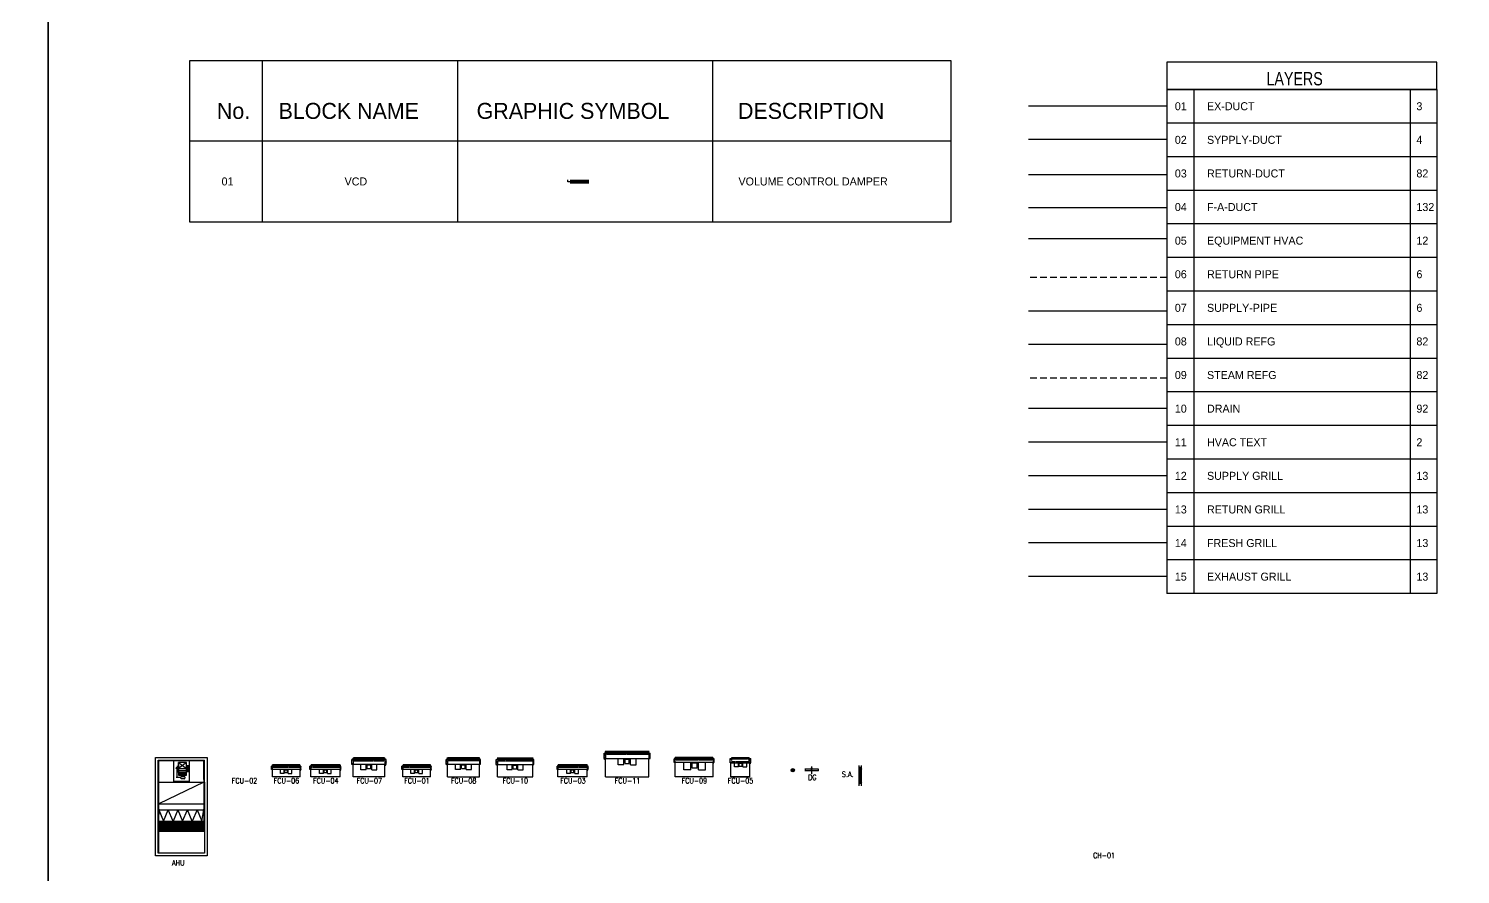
# Model space of a CAD drawing. Header units: millimetres. Extents: x 231894 to 495193, y 184583 to 303652.
# Drawn here: x 406700 to 460378, y 218319 to 250024 of the extents above; entities that cross this region are included whole.
import ezdxf

# ---------------------------------------------------------------- set-up
doc = ezdxf.new("R2010")
doc.units = ezdxf.units.MM
for name, pattern in [('DASHED', [0.75, 0.5, -0.25]), ('DSH1', [0.101, 0.067, -0.034]), ('HIDDEN', [0.375, 0.25, -0.125]), ('HIDDEN2', [0.1875, 0.125, -0.0625])]:
    doc.linetypes.add(name, pattern=pattern)
for name, color, linetype in [('12- EQUIPMENT HVAC', 12, 'Continuous'), ('3- SUPPLY DUCT', 3, 'Continuous'), ('3-SUPPLY-DUCT', 3, 'Continuous'), ('4-TEXT-HVAC', 4, 'Continuous'), ('40-REFERENCE-DRAWINGS-0-35', 40, 'Continuous'), ('70-FRAM-DETAIL-0-45', 70, 'Continuous'), ('84- SCHEDUAL HVAC', 84, 'Continuous'), ('A-RSLOPE', 254, 'Continuous'), ('CHW-R', 6, 'HIDDEN'), ('CHW-S', 6, 'Continuous'), ('DUCT', 3, 'Continuous'), ('EXHAUST GRILL', 13, 'Continuous'), ('FRESH GRILL', 13, 'Continuous'), ('HVAC-TEXT', 2, 'Continuous'), ('M-COND-PIPE', 92, 'Continuous'), ('M-EXHS-DUCT', 3, 'Continuous'), ('M-HVAC-EQPM-FCUS', 10, 'Continuous'), ('M-HVAC-FAIR', 132, 'Continuous'), ('M-HVAC-RETN', 82, 'Continuous'), ('M-HVAC-SUPP', 4, 'Continuous'), ('M-REFG-LPIP', 82, 'Continuous'), ('M-REFG-SPIP', 82, 'DASHED'), ('MEQUIP', 2, 'Continuous'), ('PL-DR-TEXT', 2, 'Continuous'), ('RETURN GRILL', 13, 'Continuous'), ('SUPPLY GRILL', 13, 'Continuous'), ('V.D', 12, 'Continuous')]:
    doc.layers.add(name, color=color, linetype=linetype)
doc.styles.add('Arch-Dim', font='simplex.shx', dxfattribs={"width": 0.75})
doc.styles.add('ROMANS', font='romans', dxfattribs={"width": 0.8})
doc.styles.add('STENCIL', font='stencil.shx')
doc.styles.add('style2', font='stencil.shx')
doc.styles.add('TEXT-P', font='stencil.shx', dxfattribs={"height": 0.3})

# ---------------------------------------------------------------- blocks, each defined once
blk = doc.blocks.new('AHU .5')
at = {"layer": 'MEQUIP'}
h = blk.add_hatch(dxfattribs=at)
h.set_pattern_fill('ANSI37', color=0, scale=400, style=0)
h.set_pattern_definition([(225, (1739.87, 2489.865), (-30.37914, 30.37914), []), (135, (1739.87, 2489.865), (30.37914, 30.37914), [])])
h.paths.add_polyline_path([(-825, -958), (825, -958), (825, -637), (-825, -637)])
at = {"layer": 'MEQUIP', "color": 12}
for p, q in [((-868, 1701), (867, 1701)), ((-868, 979), (-868, 1701)), ((-846, 979), (-846, 1679)), ((-846, 1679), (846, 1679)), ((-283, 1679), (308, 1679)), ((-283, 895), (-283, 1679)), ((308, 895), (308, 1679)), ((846, 968), (846, 1679)), ((867, 866), (867, 1701)), ((-194, 1379), (-194, 1411)), ((-138, 1410), (-194, 1410)), ((-138, 1379), (-194, 1379)), ((-169, 1432), (-169, 1047)), ((-138, 1252), (-138, 1487)), ((-138, 1487), (-101, 1487)), ((-138, 1252), (-101, 1252)), ((-101, 1516), (-101, 1605)), ((202, 1605), (-101, 1605)), ((202, 1605), (-101, 1381)), ((-101, 1605), (202, 1381)), ((-101, 1516), (-101, 1136)), ((-101, 1381), (202, 1381)), ((-101, 1306), (202, 1306)), ((-101, 1242), (202, 1242)), ((-101, 1200), (202, 1200)), ((-101, 1163), (202, 1163)), ((-101, 1140), (202, 1140)), ((-101, 1136), (202, 1136)), ((12, 1086), (109, 1086)), ((202, 1516), (202, 1605)), ((202, 1136), (202, 1516)), ((279, 1487), (202, 1487)), ((279, 1252), (202, 1252)), ((228, 1252), (228, 1487)), ((255, 1252), (255, 1487)), ((279, 1252), (279, 1487)), ((-846, 866), (846, 866)), ((-846, 866), (846, 866)), ((846, 866), (-846, 53)), ((308, 895), (-283, 895)), ((-188, 1047), (-188, 1040)), ((-17, 1047), (-188, 1047)), ((-17, 1040), (-188, 1040)), ((-17, 1022), (-17, 1057)), ((109, 993), (12, 993)), ((138, 1057), (138, 1022)), ((-846, 53), (846, 53)), ((-846, -167), (846, -167)), ((-846, -167), (-666, -594)), ((-666, -594), (-487, -167)), ((-307, -594), (-487, -167)), ((-127, -167), (-307, -594)), ((-127, -167), (53, -594)), ((53, -594), (233, -167)), ((412, -594), (233, -167)), ((592, -167), (412, -594)), ((592, -167), (772, -594)), ((772, -594), (846, -167)), ((-846, -594), (846, -594)), ((-846, -615), (846, -615)), ((-846, -615), (846, -615)), ((-825, -637), (825, -637)), ((-825, -958), (-825, -637)), ((-825, -958), (825, -958)), ((825, -958), (825, -637))]:
    blk.add_line(p, q, dxfattribs=at)
at = {"layer": 'MEQUIP', "color": 2}
blk.add_lwpolyline([(968, 1801), (968, -1893), (-968, -1893), (-968, 1801)], close=True, dxfattribs=at)
at = {"layer": 'MEQUIP', "color": 12}
for points in [[(-846, 866), (-846, 1679), (846, 1679), (846, 866)], [(867, 866), (867, 866), (867, -1793), (-868, -1793), (-868, 1468)], [(846, 1094), (846, 843)], [(-846, -1793), (-846, 866)], [(846, 866), (846, -325)], [(-846, -325), (-846, 488)], [(-846, -145), (-846, -346)], [(-846, -594), (-846, -167)], [(846, -346), (846, -145)], [(846, -167), (846, -594)], [(846, -615), (846, -980), (-846, -980), (-846, -615)]]:
    blk.add_lwpolyline(points, dxfattribs=at)
for centre, major_axis, start_param, end_param in [((12, 1057), (-20.5, 20.5), -0.785398, 0.785398), ((109, 1057), (20.5, 20.5), 5.497787, 7.068583), ((12, 1022), (-20.5, 20.5), 0.785398, 2.356194), ((109, 1022), (20.5, 20.5), 3.926991, 5.497787)]:
    blk.add_ellipse(centre, major_axis=major_axis, ratio=1, start_param=start_param, end_param=end_param, dxfattribs=at)
blk = doc.blocks.new('fcu-04')
at = {"layer": 'MEQUIP', "color": 1}
for p, q in [((99716, 19245), (98616, 19245)), ((98616, 19113), (98616, 19245)), ((99716, 19113), (98616, 19113)), ((98638, 19283), (99694, 19283)), ((98638, 19276), (98657, 19283)), ((98638, 19276), (98657, 19270)), ((98638, 19263), (98657, 19270)), ((98638, 19263), (98657, 19257)), ((98638, 19257), (99694, 19257)), ((98647, 18843), (98647, 19113)), ((99685, 18843), (98647, 18843)), ((99675, 19293), (98657, 19293)), ((98657, 19283), (98657, 19293)), ((98657, 19270), (99675, 19270)), ((99675, 19257), (98657, 19257)), ((98657, 19257), (98657, 19245)), ((98948, 18968), (98948, 19113)), ((99087, 18968), (98948, 18968)), ((99087, 18968), (99087, 19113)), ((99087, 19062), (99115, 19062)), ((99087, 19034), (99115, 19034)), ((99115, 18998), (99115, 19098)), ((99217, 19098), (99115, 19098)), ((99217, 18998), (99115, 18998)), ((99217, 18998), (99217, 19098)), ((99245, 19062), (99217, 19062)), ((99245, 19034), (99217, 19034)), ((99245, 18968), (99245, 19113)), ((99245, 18968), (99383, 18968)), ((99383, 18968), (99383, 19113)), ((99675, 19283), (99675, 19293)), ((99694, 19276), (99675, 19283)), ((99694, 19276), (99675, 19270)), ((99694, 19263), (99675, 19270)), ((99694, 19263), (99675, 19257)), ((99675, 19257), (99675, 19245)), ((99685, 18843), (99685, 19113)), ((99696, 19094), (99696, 19113)), ((99696, 19094), (99710, 19094)), ((99710, 19094), (99710, 19113)), ((99716, 19113), (99716, 19245))]:
    blk.add_line(p, q, dxfattribs=at)
at = {"layer": 'MEQUIP', "color": 1, "linetype": 'DSH1'}
for p, q in [((98645, 19227), (99665, 19227)), ((98645, 19227), (98645, 19113)), ((98645, 19208), (99665, 19208)), ((99665, 19227), (99665, 19208)), ((99685, 19245), (99685, 19113)), ((99685, 19186), (99716, 19186)), ((99685, 19171), (99716, 19171)), ((99716, 19186), (99716, 19171))]:
    blk.add_line(p, q, dxfattribs=at)
at = {"layer": 'MEQUIP', "color": 1}
for centre in [(98627, 19234), (98627, 19125), (99705, 19234), (99705, 19125)]:
    blk.add_circle(centre, 5.69, dxfattribs=at)
blk = doc.blocks.new('121')
at = {"layer": 'MEQUIP', "color": 1}
for p, q in [((33074, 15600), (31955, 15600)), ((31955, 15594), (31974, 15600)), ((31955, 15594), (31974, 15587)), ((31955, 15581), (31974, 15587)), ((31955, 15581), (31974, 15574)), ((33074, 15574), (31955, 15574)), ((31974, 15610), (33055, 15610)), ((31974, 15600), (31974, 15610)), ((33055, 15587), (31974, 15587)), ((31974, 15574), (33055, 15574)), ((31974, 15574), (31974, 15563)), ((33055, 15600), (33055, 15610)), ((33074, 15594), (33055, 15600)), ((33074, 15594), (33055, 15587)), ((33074, 15581), (33055, 15587)), ((33074, 15581), (33055, 15574)), ((33055, 15574), (33055, 15563)), ((31933, 15563), (33096, 15563)), ((31933, 15431), (31933, 15563)), ((31933, 15431), (33096, 15431)), ((31939, 15412), (31939, 15431)), ((31953, 15412), (31939, 15412)), ((31953, 15412), (31953, 15431)), ((31965, 15160), (31965, 15431)), ((31965, 15160), (33065, 15160)), ((32297, 15286), (32297, 15431)), ((32436, 15286), (32297, 15286)), ((32436, 15286), (32436, 15431)), ((32436, 15380), (32463, 15380)), ((32436, 15352), (32463, 15352)), ((32463, 15416), (32566, 15416)), ((32463, 15316), (32463, 15416)), ((32463, 15316), (32566, 15316)), ((32566, 15316), (32566, 15416)), ((32593, 15380), (32566, 15380)), ((32593, 15352), (32566, 15352)), ((32593, 15286), (32593, 15431)), ((32593, 15286), (32732, 15286)), ((32732, 15286), (32732, 15431)), ((33065, 15160), (33065, 15431)), ((33096, 15431), (33096, 15563))]:
    blk.add_line(p, q, dxfattribs=at)
at = {"layer": 'MEQUIP', "color": 1, "linetype": 'DSH1'}
for p, q in [((31933, 15503), (31933, 15488)), ((31965, 15503), (31933, 15503)), ((31965, 15488), (31933, 15488)), ((31965, 15563), (31965, 15431)), ((33067, 15545), (31984, 15545)), ((31984, 15545), (31984, 15526)), ((33067, 15526), (31984, 15526)), ((33067, 15545), (33067, 15431))]:
    blk.add_line(p, q, dxfattribs=at)
at = {"layer": 'MEQUIP', "color": 1}
for centre in [(31944, 15552), (31944, 15442), (33085, 15552), (33085, 15442)]:
    blk.add_circle(centre, 5.69, dxfattribs=at)
blk = doc.blocks.new('FCU7')
at = {"layer": 'MEQUIP', "color": 1}
for p, q in [((-36405, 35051), (-35124, 35051)), ((-36405, 34869), (-36405, 35051)), ((-35154, 35103), (-36375, 35103)), ((-36375, 35094), (-36348, 35103)), ((-36375, 35094), (-36348, 35085)), ((-36375, 35076), (-36348, 35085)), ((-36375, 35076), (-36348, 35066)), ((-35154, 35066), (-36375, 35066)), ((-36348, 35116), (-35181, 35116)), ((-36348, 35103), (-36348, 35116)), ((-35181, 35085), (-36348, 35085)), ((-36348, 35066), (-35181, 35066)), ((-36348, 35066), (-36348, 35051)), ((-35181, 35103), (-35181, 35116)), ((-35154, 35094), (-35181, 35103)), ((-35154, 35094), (-35181, 35085)), ((-35154, 35076), (-35181, 35085)), ((-35154, 35076), (-35181, 35066)), ((-35181, 35066), (-35181, 35051)), ((-35124, 34869), (-35124, 35051)), ((-36405, 34869), (-35124, 34869)), ((-36397, 34843), (-36397, 34869)), ((-36377, 34843), (-36397, 34843)), ((-36377, 34843), (-36377, 34869)), ((-36362, 34405), (-36362, 34869)), ((-36362, 34405), (-35168, 34405)), ((-36061, 34669), (-36061, 34869)), ((-35870, 34669), (-36061, 34669)), ((-35870, 34669), (-35870, 34869)), ((-35870, 34798), (-35832, 34798)), ((-35870, 34760), (-35832, 34760)), ((-35832, 34848), (-35691, 34848)), ((-35832, 34710), (-35832, 34848)), ((-35832, 34710), (-35691, 34710)), ((-35691, 34710), (-35691, 34848)), ((-35653, 34798), (-35691, 34798)), ((-35653, 34760), (-35691, 34760)), ((-35653, 34669), (-35653, 34869)), ((-35653, 34669), (-35462, 34669)), ((-35462, 34669), (-35462, 34869)), ((-35168, 34405), (-35168, 34869))]:
    blk.add_line(p, q, dxfattribs=at)
at = {"layer": 'MEQUIP', "color": 1, "linetype": 'DSH1'}
for p, q in [((-36405, 34968), (-36405, 34948)), ((-36362, 34968), (-36405, 34968)), ((-36362, 34948), (-36405, 34948)), ((-36362, 35051), (-36362, 34869)), ((-35164, 35026), (-36334, 35026)), ((-36334, 35026), (-36334, 35000)), ((-35164, 35000), (-36334, 35000)), ((-35164, 35026), (-35164, 34869))]:
    blk.add_line(p, q, dxfattribs=at)
at = {"layer": 'MEQUIP', "color": 1}
for centre in [(-36389, 35036), (-36389, 34884), (-35140, 35036), (-35140, 34884)]:
    blk.add_circle(centre, 7.85, dxfattribs=at)
blk = doc.blocks.new('56.')
at = {"layer": 'MEQUIP', "color": 1}
for p, q in [((60110, 28498), (60110, 28026)), ((60110, 28498), (61310, 28498)), ((61310, 28498), (61310, 28026)), ((60067, 28026), (61354, 28026)), ((60067, 28026), (60067, 27844)), ((60075, 28052), (60075, 28026)), ((60095, 28052), (60075, 28052)), ((60095, 28052), (60095, 28026)), ((60602, 28226), (60411, 28226)), ((60411, 28226), (60411, 28026)), ((60602, 28226), (60602, 28026)), ((60602, 28135), (60640, 28135)), ((60602, 28096), (60640, 28096)), ((60640, 28185), (60781, 28185)), ((60640, 28185), (60640, 28046)), ((60640, 28046), (60781, 28046)), ((60781, 28185), (60781, 28046)), ((60819, 28135), (60781, 28135)), ((60819, 28096), (60781, 28096)), ((60819, 28226), (60819, 28026)), ((60819, 28226), (61010, 28226)), ((61010, 28226), (61010, 28026)), ((61354, 28026), (61354, 27844)), ((60067, 27844), (61354, 27844)), ((60097, 27819), (60124, 27828)), ((61324, 27828), (60097, 27828)), ((60097, 27819), (60124, 27810)), ((60097, 27801), (60124, 27810)), ((60097, 27801), (60124, 27792)), ((61324, 27792), (60097, 27792)), ((60124, 27828), (60124, 27844)), ((60124, 27828), (61297, 27828)), ((61297, 27810), (60124, 27810)), ((60124, 27792), (60124, 27778)), ((60124, 27778), (61297, 27778)), ((61297, 27828), (61297, 27844)), ((61324, 27819), (61297, 27828)), ((61324, 27819), (61297, 27810)), ((61324, 27801), (61297, 27810)), ((61324, 27801), (61297, 27792)), ((61297, 27792), (61297, 27778))]:
    blk.add_line(p, q, dxfattribs=at)
at = {"layer": 'MEQUIP', "color": 1, "linetype": 'DSH1'}
for p, q in [((60067, 27926), (60067, 27946)), ((60110, 27946), (60067, 27946)), ((60110, 27926), (60067, 27926)), ((60110, 27844), (60110, 28026)), ((61314, 27868), (61314, 28026)), ((60138, 27868), (60138, 27895)), ((61314, 27895), (60138, 27895)), ((61314, 27868), (60138, 27868))]:
    blk.add_line(p, q, dxfattribs=at)
at = {"layer": 'MEQUIP', "color": 1}
for centre in [(60083, 28010), (61338, 28010), (60083, 27859), (61338, 27859)]:
    blk.add_circle(centre, 7.85, dxfattribs=at)
blk = doc.blocks.new('FCU11')
at = {"layer": 'MEQUIP', "color": 1}
for p, q in [((-38033, 32017), (-36626, 32017)), ((-38033, 31835), (-38033, 32017)), ((-38033, 31835), (-36626, 31835)), ((-38025, 31808), (-38025, 31835)), ((-38005, 31808), (-38025, 31808)), ((-38005, 31808), (-38005, 31835)), ((-36656, 32069), (-38003, 32069)), ((-38003, 32060), (-37976, 32069)), ((-38003, 32060), (-37976, 32051)), ((-38003, 32041), (-37976, 32051)), ((-38003, 32041), (-37976, 32032)), ((-36656, 32032), (-38003, 32032)), ((-37989, 31371), (-37989, 31835)), ((-37976, 32082), (-36683, 32082)), ((-37976, 32069), (-37976, 32082)), ((-36683, 32051), (-37976, 32051)), ((-37976, 32032), (-36683, 32032)), ((-37976, 32032), (-37976, 32017)), ((-37629, 31635), (-37629, 31835)), ((-37438, 31635), (-37438, 31835)), ((-37438, 31764), (-37400, 31764)), ((-37438, 31726), (-37400, 31726)), ((-37400, 31814), (-37259, 31814)), ((-37400, 31676), (-37400, 31814)), ((-37400, 31676), (-37259, 31676)), ((-37259, 31676), (-37259, 31814)), ((-37221, 31764), (-37259, 31764)), ((-37221, 31726), (-37259, 31726)), ((-37221, 31635), (-37221, 31835)), ((-37030, 31635), (-37030, 31835)), ((-36683, 32069), (-36683, 32082)), ((-36656, 32060), (-36683, 32069)), ((-36656, 32060), (-36683, 32051)), ((-36656, 32041), (-36683, 32051)), ((-36656, 32041), (-36683, 32032)), ((-36683, 32032), (-36683, 32017)), ((-36669, 31371), (-36669, 31835)), ((-36626, 31835), (-36626, 32017)), ((-37989, 31371), (-36669, 31371)), ((-37438, 31635), (-37629, 31635)), ((-37221, 31635), (-37030, 31635))]:
    blk.add_line(p, q, dxfattribs=at)
at = {"layer": 'MEQUIP', "color": 1, "linetype": 'DSH1'}
for p, q in [((-38033, 31934), (-38033, 31914)), ((-37989, 31934), (-38033, 31934)), ((-37989, 31914), (-38033, 31914)), ((-37989, 32017), (-37989, 31835)), ((-36666, 31992), (-37962, 31992)), ((-37962, 31992), (-37962, 31965)), ((-36666, 31965), (-37962, 31965)), ((-36666, 31992), (-36666, 31835))]:
    blk.add_line(p, q, dxfattribs=at)
at = {"layer": 'MEQUIP', "color": 1}
for centre in [(-38017, 32002), (-38017, 31850), (-36642, 32002), (-36642, 31850)]:
    blk.add_circle(centre, 7.85, dxfattribs=at)
blk = doc.blocks.new('SP')
at = {"layer": 'MEQUIP', "color": 1}
for p, q in [((59575, 26424), (57852, 26424)), ((57852, 26218), (57852, 26424)), ((57886, 26483), (59541, 26483)), ((57886, 26473), (57916, 26483)), ((57886, 26473), (57916, 26463)), ((57886, 26452), (57916, 26463)), ((57886, 26452), (57916, 26442)), ((57886, 26442), (59541, 26442)), ((59510, 26499), (57916, 26499)), ((57916, 26483), (57916, 26499)), ((57916, 26463), (59510, 26463)), ((59510, 26442), (57916, 26442)), ((57916, 26442), (57916, 26424)), ((59510, 26483), (59510, 26499)), ((59541, 26473), (59510, 26483)), ((59541, 26473), (59510, 26463)), ((59541, 26452), (59510, 26463)), ((59541, 26452), (59510, 26442)), ((59510, 26442), (59510, 26424)), ((59575, 26218), (59575, 26424)), ((59575, 26218), (57852, 26218)), ((57901, 25534), (57901, 26218)), ((58373, 25990), (58373, 26218)), ((58590, 25990), (58373, 25990)), ((58590, 25990), (58590, 26218)), ((58590, 26137), (58633, 26137)), ((58590, 26094), (58633, 26094)), ((58633, 26037), (58633, 26194)), ((58793, 26194), (58633, 26194)), ((58793, 26037), (58633, 26037)), ((58793, 26037), (58793, 26194)), ((58837, 26137), (58793, 26137)), ((58837, 26094), (58793, 26094)), ((58837, 25990), (58837, 26218)), ((58837, 25990), (59054, 25990)), ((59054, 25990), (59054, 26218)), ((59526, 25534), (59526, 26218)), ((59544, 26188), (59544, 26218)), ((59544, 26188), (59566, 26188)), ((59566, 26188), (59566, 26218)), ((59526, 25534), (57901, 25534))]:
    blk.add_line(p, q, dxfattribs=at)
at = {"layer": 'MEQUIP', "color": 1, "linetype": 'DSH1'}
for p, q in [((57897, 26396), (59494, 26396)), ((57897, 26396), (57897, 26218)), ((57897, 26366), (59494, 26366)), ((59494, 26396), (59494, 26366)), ((59526, 26424), (59526, 26218)), ((59526, 26331), (59575, 26331)), ((59526, 26308), (59575, 26308)), ((59575, 26331), (59575, 26308))]:
    blk.add_line(p, q, dxfattribs=at)
at = {"layer": 'MEQUIP', "color": 1}
for centre in [(57869, 26407), (59557, 26407), (57869, 26235), (59557, 26235)]:
    blk.add_circle(centre, 8.92, dxfattribs=at)
blk = doc.blocks.new('FCU-10')
at = {"layer": 'MEQUIP', "color": 1}
for p, q in [((29841, 12640), (31334, 12640)), ((29841, 12508), (29841, 12640)), ((29841, 12508), (31334, 12508)), ((29847, 12488), (29847, 12508)), ((29861, 12488), (29847, 12488)), ((29861, 12488), (29861, 12508)), ((31312, 12677), (29863, 12677)), ((29863, 12671), (29883, 12677)), ((29863, 12671), (29883, 12664)), ((29863, 12657), (29883, 12664)), ((29863, 12657), (29883, 12651)), ((31312, 12651), (29863, 12651)), ((29873, 11967), (29873, 12508)), ((29883, 12687), (31293, 12687)), ((29883, 12677), (29883, 12687)), ((31293, 12664), (29883, 12664)), ((29883, 12651), (31293, 12651)), ((29883, 12651), (29883, 12640)), ((30160, 12236), (30160, 12508)), ((30420, 12236), (30420, 12508)), ((30420, 12412), (30472, 12412)), ((30420, 12360), (30472, 12360)), ((30472, 12480), (30663, 12480)), ((30472, 12292), (30472, 12480)), ((30663, 12292), (30663, 12480)), ((30715, 12412), (30663, 12412)), ((30715, 12360), (30663, 12360)), ((30715, 12236), (30715, 12508)), ((30974, 12236), (30974, 12508)), ((31293, 12677), (31293, 12687)), ((31312, 12671), (31293, 12677)), ((31312, 12671), (31293, 12664)), ((31312, 12657), (31293, 12664)), ((31312, 12657), (31293, 12651)), ((31293, 12651), (31293, 12640)), ((31303, 11967), (31303, 12508)), ((31334, 12508), (31334, 12640)), ((29873, 11967), (31303, 11967)), ((30420, 12236), (30160, 12236)), ((30472, 12292), (30663, 12292)), ((30715, 12236), (30974, 12236))]:
    blk.add_line(p, q, dxfattribs=at)
at = {"layer": 'MEQUIP', "color": 1, "linetype": 'DSH1'}
for p, q in [((29841, 12580), (29841, 12565)), ((29873, 12580), (29841, 12580)), ((29873, 12565), (29841, 12565)), ((29873, 12640), (29873, 12508)), ((31305, 12622), (29893, 12622)), ((29893, 12622), (29893, 12602)), ((31305, 12602), (29893, 12602)), ((31305, 12622), (31305, 12508))]:
    blk.add_line(p, q, dxfattribs=at)
at = {"layer": 'MEQUIP', "color": 1}
for centre in [(29853, 12628), (29853, 12519), (31323, 12628), (31323, 12519)]:
    blk.add_circle(centre, 5.69, dxfattribs=at)
blk = doc.blocks.new('cor fcu')
at = {"layer": 'M-HVAC-EQPM-FCUS'}
for p, q in [((55491, 10140), (56261, 10140)), ((55491, 9978), (55491, 10140)), ((55491, 10140), (56261, 10140)), ((55491, 9978), (55491, 10140)), ((55491, 9978), (56261, 9978)), ((55491, 9978), (56261, 9978)), ((55506, 9450), (55506, 9978)), ((55506, 9450), (55506, 9978)), ((56202, 10161), (55535, 10161)), ((55535, 10161), (55535, 10140)), ((56202, 10161), (55535, 10161)), ((55535, 10161), (55535, 10140)), ((56202, 10161), (56202, 10140)), ((56202, 10161), (56202, 10140)), ((56202, 10107), (56214, 10107)), ((56202, 10107), (56214, 10107)), ((56202, 10097), (56243, 10097)), ((56202, 10097), (56243, 10097)), ((56202, 10060), (56243, 10060)), ((56202, 10060), (56243, 10060)), ((56202, 10050), (56243, 10050)), ((56202, 10050), (56243, 10050)), ((56217, 9450), (56217, 9978)), ((56217, 9450), (56217, 9978)), ((56226, 10107), (56243, 10107)), ((56226, 10107), (56243, 10107)), ((56231, 9978), (56231, 9944)), ((56231, 9978), (56231, 9944)), ((56231, 9944), (56241, 9944)), ((56231, 9944), (56241, 9944)), ((56241, 9978), (56241, 9944)), ((56241, 9978), (56241, 9944)), ((56243, 10097), (56243, 10107)), ((56243, 10097), (56243, 10107)), ((56243, 10050), (56243, 10060)), ((56243, 10050), (56243, 10060)), ((56261, 9978), (56261, 10140)), ((56261, 9978), (56261, 10140)), ((55506, 9458), (56217, 9458)), ((55506, 9458), (56217, 9458)), ((55506, 9450), (56217, 9450)), ((55506, 9450), (56217, 9450))]:
    blk.add_line(p, q, dxfattribs=at)
at = {"layer": 'M-HVAC-EQPM-FCUS', "linetype": 'HIDDEN2', "ltscale": 0.5}
blk.add_lwpolyline([(56202, 10119), (55535, 10119), (55535, 10030), (56202, 10030)], close=True, dxfattribs=at)
blk.add_lwpolyline([(56202, 10119), (55535, 10119), (55535, 10030), (56202, 10030)], close=True, dxfattribs=at)
at = {"layer": 'M-HVAC-EQPM-FCUS'}
for centre in [(55508, 10111), (55508, 10111), (55508, 9994), (55508, 9994), (56220, 10111), (56220, 10111), (56220, 9994), (56220, 9994)]:
    blk.add_circle(centre, 6.87, dxfattribs=at)
at = {"layer": 'MEQUIP', "color": 1}
for p, q in [((55644, 9823), (55644, 9978)), ((55792, 9823), (55644, 9823)), ((55792, 9823), (55792, 9978)), ((55792, 9923), (55821, 9923)), ((55792, 9894), (55821, 9894)), ((55821, 9962), (55930, 9962)), ((55821, 9855), (55821, 9962)), ((55821, 9855), (55930, 9855)), ((55930, 9855), (55930, 9962)), ((55960, 9923), (55930, 9923)), ((55960, 9894), (55930, 9894)), ((55960, 9823), (55960, 9978)), ((55960, 9823), (56107, 9823)), ((56107, 9823), (56107, 9978))]:
    blk.add_line(p, q, dxfattribs=at)
blk = doc.blocks.new('A$C09027BB9')
at = {"layer": 'CHW-S'}
blk.add_hatch(color=3, dxfattribs=at).paths.add_polyline_path([(75, 0, 1), (-75, 0, 1)])
at = {"layer": 'CHW-S', "color": 3}
blk.add_circle((0, 0), 75.3, dxfattribs=at)
blk = doc.blocks.new('DG')
at = {"layer": 'EXHAUST GRILL'}
blk.add_hatch(color=13, dxfattribs=at).paths.add_polyline_path([(5, -132), (-9, -55), (5, -70), (20, -55)])
at = {"layer": 'EXHAUST GRILL', "color": 12}
for p, q in [((-256, 36), (256, 36)), ((-238, -36), (-238, 36)), ((238, -36), (238, 36)), ((-256, -36), (256, -36))]:
    blk.add_line(p, q, dxfattribs=at)
at = {"layer": 'EXHAUST GRILL', "color": 13}
for p, q in [((22, 18), (-11, 18)), ((22, -17), (-11, 18)), ((5, 18), (5, 141)), ((22, -17), (-11, -17)), ((5, -132), (-9, -55)), ((5, -70), (-9, -55)), ((5, -70), (5, -17)), ((5, -132), (20, -55)), ((5, -70), (20, -55))]:
    blk.add_line(p, q, dxfattribs=at)
blk = doc.blocks.new('A$C5CFD3E12')
at = {"layer": 'DUCT'}
h = blk.add_hatch(dxfattribs=at)
h.set_pattern_fill('ANSI37', color=10, scale=100, angle=90, style=0)
h.set_pattern_definition([(135, (-23818.676, -61694.427), (-8.8388348, -8.8388348), []), (225, (-23818.676, -61694.427), (8.8388348, -8.8388348), [])])
h.paths.add_polyline_path([(296, -88), (296, 0), (-302, 0), (-302, -88)])
at = {"layer": 'A-RSLOPE', "color": 2}
blk.add_line((-302, 0), (-302, -88), dxfattribs=at)
at = {"layer": 'DUCT', "color": 2}
for p, q in [((385, 0), (-385, 0)), ((296, 0), (296, -88)), ((385, -88), (-385, -88))]:
    blk.add_line(p, q, dxfattribs=at)

msp = doc.modelspace()

# ---------------------------------------------------------------- linework, layer by layer
at = {"layer": '12- EQUIPMENT HVAC'}
msp.add_line((449379, 242145), (444185, 242145), dxfattribs=at)
at = {"layer": '3- SUPPLY DUCT'}
for p, q in [((459493, 247739), (449379, 247739)), ((459493, 246479), (449379, 246479)), ((459493, 245220), (449379, 245220)), ((459493, 243960), (449379, 243960)), ((459493, 242700), (449379, 242700)), ((459493, 241441), (449379, 241441)), ((459493, 240181), (449379, 240181)), ((459493, 238921), (449379, 238921)), ((459493, 237662), (449379, 237662)), ((459493, 236402), (449379, 236402)), ((459493, 235143), (449379, 235143)), ((459493, 233883), (449379, 233883)), ((459493, 232623), (449379, 232623)), ((459493, 231364), (449379, 231364)), ((459493, 230104), (449379, 230104)), ((459493, 228844), (449379, 228844))]:
    msp.add_line(p, q, dxfattribs=at)
at = {"layer": '3-SUPPLY-DUCT'}
for p, q in [((449379, 247739), (449379, 228844)), ((459493, 247739), (449379, 247739)), ((450379, 247739), (450379, 228844)), ((458493, 247739), (458493, 228844)), ((459493, 247739), (459493, 228844))]:
    msp.add_line(p, q, dxfattribs=at)
at = {"layer": '70-FRAM-DETAIL-0-45'}
msp.add_lwpolyline([(449379, 247739), (459493, 247739), (459493, 248770), (449379, 248770)], close=True, dxfattribs=at)
at = {"layer": '84- SCHEDUAL HVAC'}
for p, q in [((415461, 248833), (415461, 242766)), ((422775, 248833), (422775, 242766)), ((432337, 248833), (432337, 242766)), ((441269, 248833), (441269, 242766)), ((441269, 245800), (412740, 245800)), ((441269, 242766), (412740, 242766))]:
    msp.add_line(p, q, dxfattribs=at)
msp.add_lwpolyline([(412740, 242766), (412740, 248833), (441269, 248833)], dxfattribs=at)
at = {"layer": 'CHW-R', "ltscale": 1000}
msp.add_line((449379, 240691), (444185, 240691), dxfattribs=at)
at = {"layer": 'CHW-S'}
msp.add_line((449379, 239436), (444185, 239436), dxfattribs=at)
at = {"layer": 'EXHAUST GRILL', "color": 13}
msp.add_line((449379, 229483), (444185, 229483), dxfattribs=at)
at = {"layer": 'FRESH GRILL', "color": 13}
msp.add_line((449379, 230742), (444185, 230742), dxfattribs=at)
at = {"layer": 'HVAC-TEXT'}
msp.add_line((449379, 234521), (444185, 234521), dxfattribs=at)
at = {"layer": 'M-COND-PIPE'}
msp.add_line((449379, 235781), (444185, 235781), dxfattribs=at)
at = {"layer": 'M-EXHS-DUCT'}
msp.add_line((449379, 247111), (444185, 247111), dxfattribs=at)
at = {"layer": 'M-HVAC-FAIR'}
msp.add_line((449379, 243312), (444185, 243312), dxfattribs=at)
at = {"layer": 'M-HVAC-RETN'}
msp.add_line((449379, 244546), (444185, 244546), dxfattribs=at)
at = {"layer": 'M-HVAC-SUPP'}
msp.add_line((449379, 245865), (444185, 245865), dxfattribs=at)
at = {"layer": 'M-REFG-LPIP'}
msp.add_line((449379, 238177), (444185, 238177), dxfattribs=at)
at = {"layer": 'M-REFG-SPIP', "ltscale": 500}
msp.add_line((449379, 236917), (444185, 236917), dxfattribs=at)
at = {"layer": 'MEQUIP'}
for points in [[(319660, 253222), (407427, 253222), (407427, 184583), (319660, 184583)], [(407427, 253222), (495193, 253222), (495193, 184583), (407427, 184583)]]:
    msp.add_lwpolyline(points, close=True, dxfattribs=at)
at = {"layer": 'RETURN GRILL', "color": 13}
msp.add_line((449379, 232002), (444185, 232002), dxfattribs=at)
at = {"layer": 'SUPPLY GRILL', "color": 13}
msp.add_line((449379, 233262), (444185, 233262), dxfattribs=at)
at = {"layer": 'V.D', "color": 12}
for p, q in [((426911, 244284, 12938), (426911, 244354, 12938)), ((427702, 244284, 12938), (426911, 244284, 12938)), ((427702, 244334, 12938), (427002, 244334, 12938)), ((427109, 244324, 12938), (427029, 244244, 12938)), ((427179, 244324, 12938), (427259, 244244, 12938)), ((427397, 244324, 12938), (427317, 244244, 12938)), ((427458, 244324, 12938), (427538, 244244, 12938)), ((427673, 244324, 12938), (427593, 244244, 12938)), ((427702, 244234, 12938), (427002, 244234, 12938))]:
    msp.add_line(p, q, dxfattribs=at)
for centre in [(427069, 244284, 12938), (427219, 244284, 12938), (427357, 244284, 12938), (427498, 244284, 12938), (427633, 244284, 12938)]:
    msp.add_ellipse(centre, major_axis=(-8.49, -8.49), ratio=1, start_param=-0.785398, end_param=5.497787, dxfattribs=at)

# ---------------------------------------------------------------- block references
at = {"layer": 'A-RSLOPE', "color": 3, "rotation": 270}
msp.add_blockref('A$C5CFD3E12', (437929, 222018), dxfattribs=at)
at = {"layer": 'CHW-S', "color": 4, "xscale": 0.7999999999883585, "yscale": 0.7999999999883585, "zscale": 0.7999999999883585}
msp.add_blockref('A$C09027BB9', (435349, 222221), dxfattribs=at)
at = {"layer": 'EXHAUST GRILL', "rotation": 180}
msp.add_blockref('DG', (436057, 222231), dxfattribs=at)
at = {"layer": 'MEQUIP', "xscale": -1}
for name, p in [('SP', (487853, 196441)), ('121', (450343, 206814)), ('FCU7', (383698, 187569)), ('121', (459609, 206814)), ('FCU-10', (462237, 210007))]:
    msp.add_blockref(name, p, dxfattribs=at)
at = {"layer": 'MEQUIP', "color": 0}
msp.add_blockref('AHU .5', (412421, 220905), dxfattribs=at)
at = {"layer": 'MEQUIP'}
for name, p in [('fcu-04', (317190, 203131)), ('fcu-04', (322079, 203131)), ('FCU11', (462266, 190603)), ('cor fcu', (377516, 212524))]:
    msp.add_blockref(name, p, dxfattribs=at)
at = {"layer": 'MEQUIP', "xscale": -1, "rotation": 180}
msp.add_blockref('56.', (362288, 250473), dxfattribs=at)

# ---------------------------------------------------------------- texts
at = {"layer": '12- EQUIPMENT HVAC', "style": 'STENCIL'}
for s, p in [('05', (449673, 241926)), ('EQUIPMENT HVAC', (450879, 241926)), ('12', (458730, 241926))]:
    msp.add_text(s, height=300, dxfattribs=at).set_placement(p)
at = {"layer": '4-TEXT-HVAC', "color": 4, "style": 'style2'}
for s, p in [('01', (413934, 244145)), ('VCD', (418545, 244145)), ('VOLUME CONTROL DAMPER ', (433314, 244145))]:
    msp.add_text(s, height=300, dxfattribs=at).set_placement(p)
at = {"layer": '40-REFERENCE-DRAWINGS-0-35', "lineweight": 35, "style": 'STENCIL', "width": 0.8}
msp.add_text('LAYERS', height=500, dxfattribs=at).set_placement((453108, 247897))
at = {"layer": '40-REFERENCE-DRAWINGS-0-35', "lineweight": 35, "style": 'STENCIL'}
for s, p in [('No.', (413757, 246640)), ('BLOCK NAME', (416071, 246640)), ('GRAPHIC SYMBOL', (423496, 246640)), ('DESCRIPTION', (433295, 246640))]:
    msp.add_text(s, height=600, dxfattribs=at).set_placement(p)
at = {"layer": 'CHW-R', "style": 'TEXT-P'}
for s, p in [('06', (449673, 240667)), ('RETURN PIPE', (450879, 240667)), ('6', (458730, 240667))]:
    msp.add_text(s, height=300, dxfattribs=at).set_placement(p)
at = {"layer": 'CHW-S', "style": 'TEXT-P'}
for s, p in [('07', (449673, 239407)), ('SUPPLY-PIPE', (450879, 239407)), ('6', (458730, 239407))]:
    msp.add_text(s, height=300, dxfattribs=at).set_placement(p)
at = {"layer": 'EXHAUST GRILL', "color": 13, "style": 'STENCIL'}
for s, p in [('15', (449673, 229330)), ('EXHAUST GRILL', (450879, 229330)), ('13', (458730, 229330))]:
    msp.add_text(s, height=300, dxfattribs=at).set_placement(p)
at = {"layer": 'FRESH GRILL', "color": 13, "style": 'STENCIL'}
for s, p in [('14', (449673, 230589)), ('FRESH GRILL', (450879, 230589)), ('13', (458730, 230589))]:
    msp.add_text(s, height=300, dxfattribs=at).set_placement(p)
at = {"layer": 'HVAC-TEXT', "style": 'STENCIL'}
for s, p in [('11', (449673, 234368)), ('HVAC TEXT', (450879, 234368)), ('2', (458730, 234368))]:
    msp.add_text(s, height=300, dxfattribs=at).set_placement(p)
at = {"layer": 'HVAC-TEXT', "style": 'Arch-Dim', "width": 0.75}
for s, p in [('FCU-02', (414317, 221731)), ('FCU-06', (415891, 221731)), ('FCU-04', (417365, 221731)), ('FCU-07', (418998, 221731)), ('FCU-01', (420781, 221731)), ('FCU-08', (422534, 221731)), ('FCU-10', (424472, 221731)), ('FCU-03', (426630, 221731)), ('FCU-11', (428676, 221731)), ('FCU-09', (431185, 221731)), ('FCU-05', (432913, 221731)), ('DG', (435927, 221855)), ('CH-01', (446611, 218931)), ('AHU', (412078, 218650))]:
    msp.add_text(s, height=200, dxfattribs=at).set_placement(p)
at = {"layer": 'M-COND-PIPE', "style": 'STENCIL'}
for s, p in [('10', (449673, 235628)), ('DRAIN', (450879, 235628)), ('92', (458730, 235628))]:
    msp.add_text(s, height=300, dxfattribs=at).set_placement(p)
at = {"layer": 'M-EXHS-DUCT', "style": 'TEXT-P'}
for s, p in [('01', (449673, 246965)), ('EX-DUCT', (450879, 246965)), ('3', (458730, 246965))]:
    msp.add_text(s, height=300, dxfattribs=at).set_placement(p)
at = {"layer": 'M-HVAC-FAIR', "style": 'STENCIL'}
for s, p in [('04', (449673, 243186)), ('F-A-DUCT', (450879, 243186)), ('132', (458730, 243186))]:
    msp.add_text(s, height=300, dxfattribs=at).set_placement(p)
at = {"layer": 'M-HVAC-RETN', "style": 'TEXT-P'}
for s, p in [('03', (449673, 244445)), ('RETURN-DUCT', (450879, 244445)), ('82', (458730, 244445))]:
    msp.add_text(s, height=300, dxfattribs=at).set_placement(p)
at = {"layer": 'M-HVAC-SUPP', "style": 'TEXT-P'}
for s, p in [('02', (449673, 245705)), ('SYPPLY-DUCT', (450879, 245705)), ('4', (458730, 245705))]:
    msp.add_text(s, height=300, dxfattribs=at).set_placement(p)
at = {"layer": 'M-REFG-LPIP', "style": 'TEXT-P'}
for s, p in [('08', (449673, 238147)), ('LIQUID REFG', (450879, 238147)), ('82', (458730, 238147))]:
    msp.add_text(s, height=300, dxfattribs=at).set_placement(p)
at = {"layer": 'M-REFG-SPIP', "style": 'TEXT-P'}
for s, p in [('09', (449673, 236888)), ('STEAM REFG', (450879, 236888)), ('82', (458730, 236888))]:
    msp.add_text(s, height=300, dxfattribs=at).set_placement(p)
at = {"layer": 'PL-DR-TEXT', "style": 'ROMANS', "width": 0.8}
msp.add_text('S.A.', height=200, dxfattribs=at).set_placement((437187, 221971))
at = {"layer": 'RETURN GRILL', "color": 13, "style": 'STENCIL'}
for s, p in [('13', (449673, 231849)), ('RETURN GRILL', (450879, 231849)), ('13', (458730, 231849))]:
    msp.add_text(s, height=300, dxfattribs=at).set_placement(p)
at = {"layer": 'SUPPLY GRILL', "color": 13, "style": 'STENCIL'}
for s, p in [('12', (449673, 233109)), ('SUPPLY GRILL', (450879, 233109)), ('13', (458730, 233109))]:
    msp.add_text(s, height=300, dxfattribs=at).set_placement(p)

doc.saveas('drawing.dxf')
